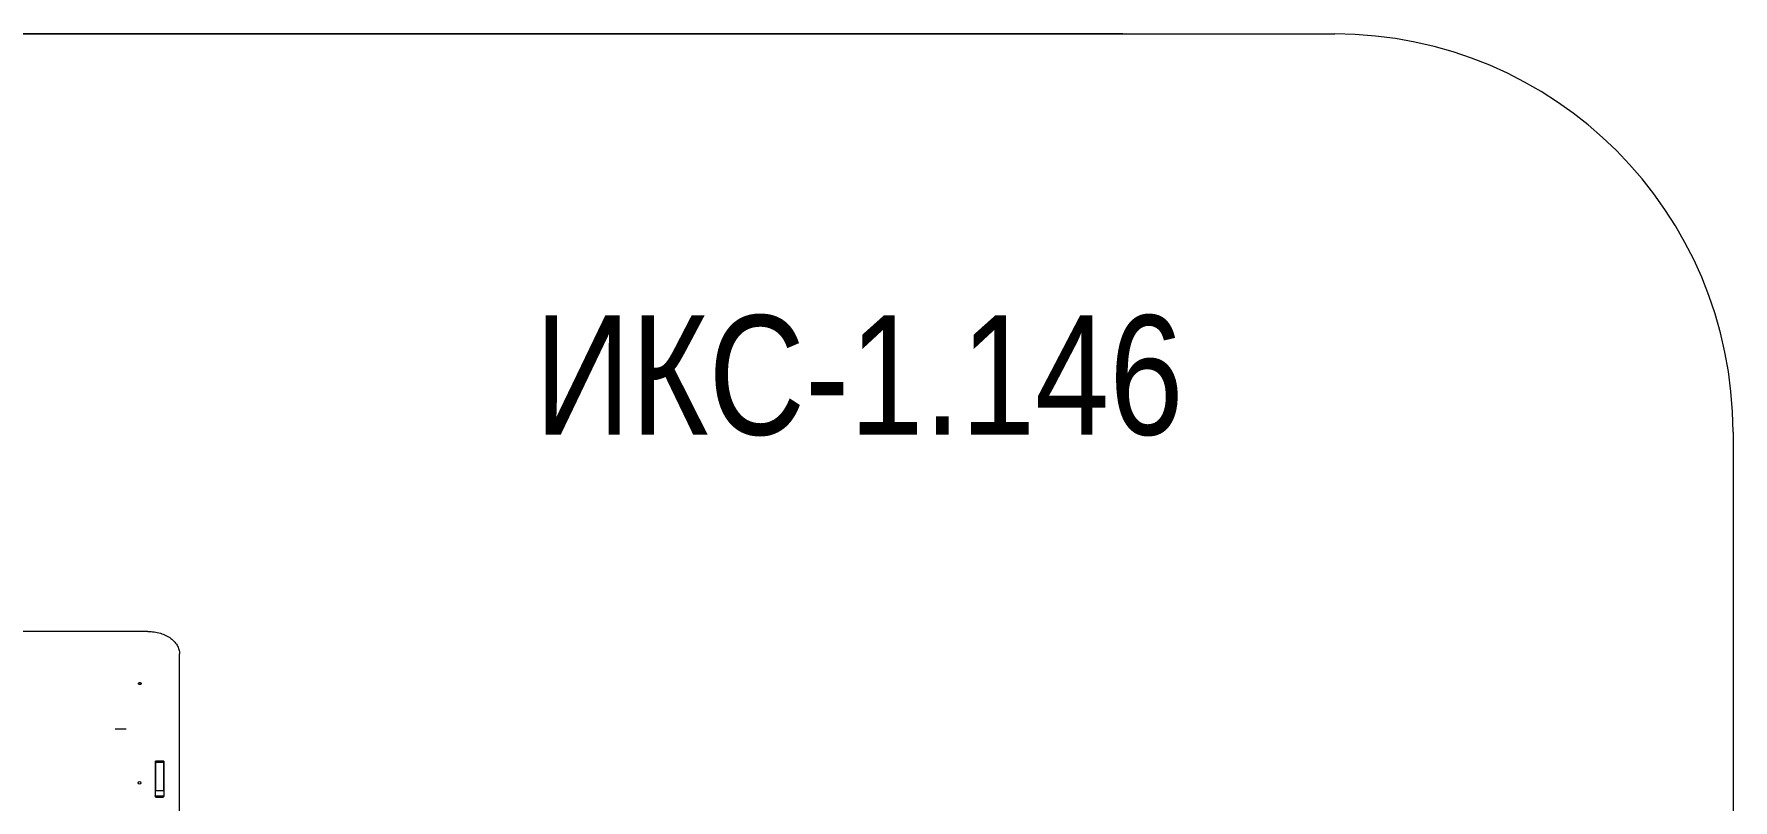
# Model space of a CAD drawing. Header units: millimetres. Extents: x -4298 to 4316, y -3015 to 2346.
# Drawn here: x 50 to 4316, y 423 to 2346 of the extents above; entities that cross this region are included whole.
import ezdxf

# ---------------------------------------------------------------- set-up
doc = ezdxf.new("R2010")
doc.units = ezdxf.units.MM
for name, color, linetype in [('DIKOM_АРТИКУЛ', 7, 'Continuous'), ('DIKOM_ЗОНА', 80, 'Continuous'), ('DIKOM_ОБЪЕКТ', 7, 'Continuous'), ('DIKOM_РАЗМЕР_ЗОНА', 7, 'Continuous')]:
    doc.layers.add(name, color=color, linetype=linetype)
doc.styles.add('style1', font='arial.ttf', dxfattribs={"width": 0.8})
doc.dimstyles.new('1-50', dxfattribs={"dimtxt": 300, "dimasz": 200, "dimexe": 100, "dimexo": 0, "dimgap": 100, "dimtad": 1, "dimtxsty": 'style1', "dimcen": 200, "dimclrd": 7, "dimclre": 7, "dimclrt": 7, "dimadec": 1, "dimazin": 2, "dimtfac": 1, "dimtmove": 0, "dimatfit": 2, "dimfxl": 0, "dimlwd": 25, "dimlwe": 18, "dimarcsym": 0})

# ---------------------------------------------------------------- blocks, each defined once
blk = doc.blocks.new('*D3')
at = {"layer": 'Defpoints', "color": 0, "transparency": 16777216}
for p in [(2783.8, 2345.8), (-3847.8, -2209.8), (2783.8, -2209.8)]:
    blk.add_point(p, dxfattribs=at)
at = {"layer": 'DIKOM_РАЗМЕР_ЗОНА', "color": 7, "lineweight": 18, "transparency": 16777216}
for p, q in [((2783.8, 2345.8), (-3947.8, 2345.8)), ((2783.8, -2209.8), (-3947.8, -2209.8))]:
    blk.add_line(p, q, dxfattribs=at)
at = {"layer": 'DIKOM_РАЗМЕР_ЗОНА', "color": 7, "lineweight": 25, "transparency": 16777216}
blk.add_line((-3847.8, 2145.8), (-3847.8, -2009.8), dxfattribs=at)
at = {"layer": 'DIKOM_РАЗМЕР_ЗОНА', "color": 7, "transparency": 16777216}
for points in [[(-3881.2, 2145.8), (-3814.5, 2145.8), (-3847.8, 2345.8)], [(-3881.2, -2009.8), (-3814.5, -2009.8), (-3847.8, -2209.8)]]:
    blk.add_solid(points, dxfattribs=at)
at = {"layer": 'DIKOM_РАЗМЕР_ЗОНА', "color": 7, "transparency": 16777216, "insert": (-4101, 68), "char_height": 300, "attachment_point": 5, "rotation": 90, "style": 'style1'}
blk.add_mtext('4550', dxfattribs=at)

msp = doc.modelspace()

# ---------------------------------------------------------------- linework, layer by layer
at = {"layer": 'DIKOM_ЗОНА', "color": 3, "lineweight": 15}
for p, q in [((-2553.481, 2345.824), (3316.081, 2345.824)), ((4316.081, 1345.824), (4316.081, -1209.811))]:
    msp.add_line(p, q, dxfattribs=at)
msp.add_arc((3316.081, 1345.824), 1000, 0, 90, dxfattribs=at)
at = {"layer": 'DIKOM_ОБЪЕКТ', "color": 7, "linetype": 'Continuous', "lineweight": 15}
for p, q in [((336.113, 845.824), (-983.887, 845.824)), ((416.113, 85.684), (416.113, 789.256)), ((254.519, 601.581), (281.519, 601.581)), ((354.613, 516.312), (354.613, 432.874)), ((376.113, 519.999), (355.113, 519.999)), ((355.113, 517.07), (355.113, 519.999)), ((376.113, 517.07), (355.113, 517.07)), ((355.113, 517.07), (355.113, 446.359)), ((370.613, 520.555), (360.613, 520.555)), ((360.613, 519.999), (360.613, 520.555)), ((370.613, 519.999), (370.613, 520.555)), ((376.113, 519.999), (376.113, 517.07)), ((376.113, 446.359), (376.113, 517.07)), ((376.613, 516.312), (376.613, 432.874)), ((376.113, 490.433), (376.613, 490.433)), ((355.113, 446.359), (376.113, 446.359)), ((355.113, 432.217), (355.113, 446.359)), ((376.113, 432.217), (355.113, 432.217)), ((355.113, 432.217), (355.113, 431.178)), ((370.613, 428.631), (360.613, 428.631)), ((376.113, 460.433), (376.613, 460.433)), ((376.113, 446.359), (376.113, 432.217)), ((376.113, 432.217), (376.113, 431.178))]:
    msp.add_line(p, q, dxfattribs=at)
at = {"layer": 'DIKOM_ОБЪЕКТ', "color": 7, "linetype": 'Continuous', "lineweight": 15, "flags": 128}
for points in [[(336.113, 845.824), (340.165, 845.752), (344.207, 845.534), (348.227, 845.172), (352.217, 844.666), (356.165, 844.018), (360.062, 843.23), (363.897, 842.303), (367.662, 841.24), (371.345, 840.043), (374.937, 838.716), (378.43, 837.262), (381.815, 835.685), (385.082, 833.989), (388.223, 832.178), (391.23, 830.256), (394.096, 828.23), (396.814, 826.103), (399.375, 823.882), (401.774, 821.571), (404.005, 819.178), (406.061, 816.708), (407.937, 814.168), (409.63, 811.564), (411.133, 808.902), (412.444, 806.19), (413.559, 803.435), (414.475, 800.643), (415.191, 797.822), (415.703, 794.979), (416.01, 792.121), (416.113, 789.256)], [(319.613, 715.009), (319.511, 714.417), (319.212, 713.859), (318.733, 713.368), (318.101, 712.973), (317.354, 712.695), (316.535, 712.553), (315.691, 712.553), (314.872, 712.695), (314.125, 712.973), (313.493, 713.368), (313.014, 713.859), (312.715, 714.417), (312.613, 715.009), (312.715, 715.602), (313.014, 716.159), (313.493, 716.65), (314.125, 717.046), (314.872, 717.323), (315.691, 717.466), (316.535, 717.466), (317.354, 717.323), (318.101, 717.046), (318.733, 716.65), (319.212, 716.159), (319.511, 715.602), (319.613, 715.009)], [(360.613, 428.631), (359.443, 428.713), (358.317, 428.954), (357.28, 429.346), (356.37, 429.874), (355.624, 430.517), (355.07, 431.25), (354.728, 432.046), (354.613, 432.874)], [(376.613, 432.874), (376.498, 432.046), (376.156, 431.25), (375.602, 430.517), (374.856, 429.874), (373.946, 429.346), (372.909, 428.954), (371.784, 428.713), (370.613, 428.631)]]:
    msp.add_lwpolyline(points, dxfattribs=at)
at = {"layer": 'DIKOM_ОБЪЕКТ', "color": 7, "linetype": 'Continuous', "lineweight": 15}
msp.add_circle((315.519, 466.007), 3.5, dxfattribs=at)
for centre, radius, start, end in [((357.998, 516.223), 3.392, 148.255499, 178.490331), ((360.59, 512.441), 8.114, 89.838522, 111.340724), ((370.702, 512.767), 7.789, 68.203037, 90.654255), ((373.406, 516.288), 3.208, 0.443985, 32.438523), ((358.01, 505.612), 3.405, 148.299233, 178.419682), ((373.407, 505.681), 3.207, 0.442099, 32.442729)]:
    msp.add_arc(centre, radius, start, end, dxfattribs=at)

# ---------------------------------------------------------------- texts
at = {"layer": 'DIKOM_АРТИКУЛ', "insert": (1307.679, 1639.51), "char_height": 300, "width": 1667.53662, "attachment_point": 1, "style": 'style1'}
msp.add_mtext('ИКС-1.146', dxfattribs=at)

# ---------------------------------------------------------------- dimensions: what is measured, and where the dimension line sits
at = {"layer": 'DIKOM_РАЗМЕР_ЗОНА'}
dim = msp.add_linear_dim(base=(-3847.821, -2209.811), p1=(2783.752, 2345.824), p2=(2783.752, -2209.811), angle=90, text='4550', dimstyle='1-50', dxfattribs=at)
dim.commit()
dim.dimension.update_dxf_attribs({"geometry": '*D3', "text_midpoint": (-3847.821, 68.007), "dimtype": 160})

doc.saveas('drawing.dxf')
